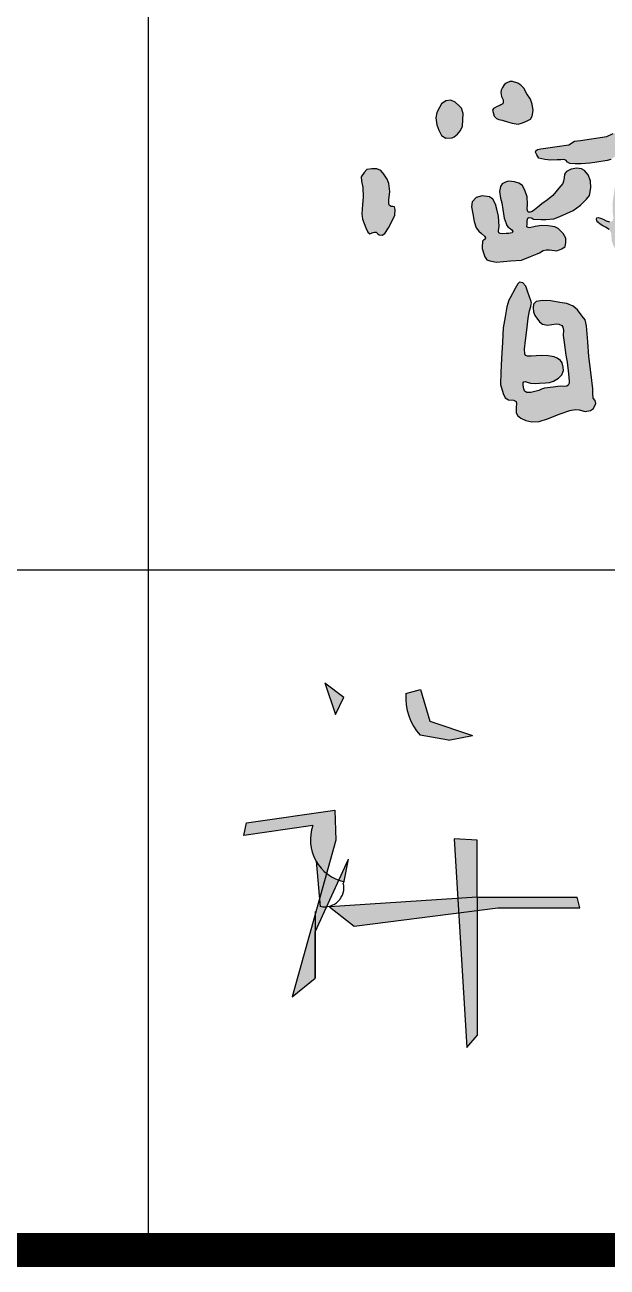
# Model space of a CAD drawing. Extents: x -409572 to -157272, y 600795 to 878326.
# Drawn here: x -338254 to -337397, y 853565 to 855391 of the extents above; entities that cross this region are included whole.
import ezdxf

# ---------------------------------------------------------------- set-up
doc = ezdxf.new("R2010")
doc.units = 0
doc.header["$LTSCALE"] = 1000
doc.header["$MEASUREMENT"] = 0
doc.layers.get('0').update_dxf_attribs({"linetype": 'CONTINUOUS'})
doc.layers.add('PP-PM-TK', color=7, linetype='CONTINUOUS')
doc.layers.add('PUB_TITLE', color=4, linetype='CONTINUOUS')

msp = doc.modelspace()

# ---------------------------------------------------------------- hatches: boundary and pattern name
h = msp.add_hatch(color=7)
h.paths.add_polyline_path([(-337433.9, 854962.9), (-337440.8, 854971.8), (-337447.5, 854977.5), (-337456.8, 854981.2), (-337466.8, 854982.9), (-337480.2, 854985.3), (-337491.9, 854985.5), (-337501.6, 854984.3), (-337505.5, 854980.3), (-337506.1, 854975), (-337505.5, 854968.9), (-337503.7, 854963.9), (-337501, 854959.8), (-337496.9, 854954.5), (-337492.2, 854950.8), (-337485.3, 854949.5), (-337478.9, 854950.5), (-337472.1, 854951.2), (-337468.4, 854950.9), (-337463.9, 854949.1), (-337462.3, 854946.4), (-337461.5, 854942), (-337461.9, 854934.3), (-337460.4, 854923.8), (-337458, 854905.5), (-337456.2, 854895), (-337454.2, 854877.8), (-337453.2, 854867.3), (-337453.4, 854864.3), (-337454.5, 854861.4), (-337456.7, 854859.9), (-337460.7, 854859.2), (-337466.6, 854859.6), (-337476.6, 854858.2), (-337489.3, 854857.1), (-337493.9, 854855.5), (-337498, 854853.4), (-337503.8, 854852.1), (-337509.8, 854850.7), (-337515.4, 854850.6), (-337517.9, 854851.9), (-337519.1, 854853.1), (-337520.1, 854855.8), (-337520.7, 854861.1), (-337520.8, 854864.9), (-337520, 854866.2), (-337518.1, 854866.5), (-337515, 854865.5), (-337510, 854864.1), (-337503.1, 854863.7), (-337496.6, 854864.1), (-337488.1, 854864.8), (-337482.2, 854865.3), (-337476.3, 854867.3), (-337468.7, 854871.6), (-337464.1, 854876.6), (-337461.7, 854883), (-337461.8, 854887.6), (-337463.6, 854894.1), (-337465.9, 854897.3), (-337470.7, 854901.1), (-337475.3, 854903), (-337484.3, 854904.3), (-337494.5, 854904.7), (-337509.2, 854903.8), (-337514.5, 854904.1), (-337517.5, 854905.1), (-337518.5, 854907.4), (-337519.1, 854914.1), (-337517.5, 854926.8), (-337515.6, 854941.9), (-337513.5, 854959.9), (-337511.4, 854970.7), (-337509.8, 854977.1), (-337509.1, 854980.4), (-337508.7, 854982.2), (-337508.9, 854983.3), (-337509.1, 854984.3), (-337513.8, 854998.2), (-337517.1, 855007), (-337521.5, 855011.9), (-337526.1, 855012.6), (-337528.9, 855010.3), (-337532.4, 855003.6), (-337539.9, 854989.9), (-337542, 854986.1), (-337544.8, 854976.4), (-337547.3, 854961.7), (-337550.2, 854945.7), (-337551.3, 854924.7), (-337552.8, 854900.3), (-337553.7, 854879.8), (-337554.1, 854862.2), (-337550.5, 854849.1), (-337547.5, 854842.7), (-337542.5, 854839.7), (-337535.3, 854839), (-337531.4, 854837.3), (-337530.8, 854833.7), (-337531, 854828.8), (-337531, 854821.2), (-337529, 854816.5), (-337524.1, 854812.6), (-337516.8, 854809.4), (-337508, 854807.6), (-337497.1, 854808.1), (-337484.9, 854811.7), (-337466.3, 854819.2), (-337452.2, 854823.9), (-337444.3, 854825.7), (-337438.6, 854825.1), (-337429.7, 854822.6), (-337421.9, 854824.1), (-337417.2, 854827.2), (-337413.9, 854834.4), (-337414.9, 854838.8), (-337418, 854842.4), (-337418.5, 854849.5), (-337418.5, 854855.8), (-337421.1, 854880.5), (-337424.1, 854903.2), (-337425.5, 854924.9), (-337427.7, 854948.5), (-337429.8, 854957.2)])
h.paths.add_polyline_path([(-337458.3, 855077.6), (-337462.1, 855084.3), (-337469.4, 855091.6), (-337474.5, 855094.2), (-337484.1, 855095.7), (-337493.8, 855095.8), (-337503.3, 855094.6), (-337511.3, 855092.6), (-337513.7, 855093), (-337515.5, 855093.9), (-337515.2, 855097.8), (-337515.1, 855103.3), (-337513.9, 855106.7), (-337511.8, 855107.6), (-337508.5, 855107.1), (-337505.5, 855105.4), (-337494.2, 855104.8), (-337486.8, 855104.7), (-337475.6, 855105.6), (-337467, 855109), (-337447.4, 855118.2), (-337436.5, 855125.9), (-337427.6, 855134.9), (-337423.4, 855140), (-337421.2, 855151.2), (-337422, 855161.5), (-337425.3, 855170.6), (-337430.4, 855176.7), (-337434.9, 855179.5), (-337441.8, 855180.4), (-337450.3, 855178.9), (-337457, 855175.2), (-337460, 855171.4), (-337460.7, 855166), (-337461.4, 855161.1), (-337462.5, 855157.6), (-337468.6, 855151), (-337477.2, 855140.1), (-337485, 855133.5), (-337493.5, 855127.8), (-337499.4, 855123), (-337504.2, 855118.8), (-337507.4, 855116.7), (-337510.7, 855115.4), (-337513.5, 855115.5), (-337514.2, 855116.5), (-337515, 855120), (-337514.7, 855127.2), (-337515.2, 855137.9), (-337517.7, 855146.4), (-337521.7, 855154.6), (-337527.2, 855158.4), (-337533.5, 855160.4), (-337542.4, 855161.1), (-337546.9, 855159.7), (-337551.6, 855157), (-337554.1, 855153.3), (-337555.6, 855146), (-337554.2, 855136.3), (-337552.1, 855129.3), (-337551, 855119.5), (-337549, 855106.7), (-337546, 855098.9), (-337544.9, 855096), (-337542.8, 855093.7), (-337540, 855091.4), (-337537.5, 855089.8), (-337536.3, 855087), (-337537.2, 855085.4), (-337539.9, 855084.5), (-337542.1, 855084.3), (-337545.9, 855084.1), (-337551.3, 855083.9), (-337554.9, 855084), (-337556.9, 855085), (-337557.1, 855087.7), (-337556.6, 855092.3), (-337556.1, 855094.4), (-337557.2, 855109.8), (-337559.4, 855119.8), (-337561.7, 855127.2), (-337565.5, 855134.7), (-337570.3, 855137.9), (-337581.2, 855139.4), (-337589.9, 855137.2), (-337595.9, 855130.9), (-337596.8, 855123.4), (-337595.1, 855113.1), (-337593, 855101.9), (-337590.1, 855092.4), (-337586.1, 855087.5), (-337582.2, 855084.2), (-337577.9, 855080.3), (-337576.1, 855078.1), (-337576.9, 855075.9), (-337579.3, 855074.5), (-337580.5, 855073.1), (-337580.9, 855070.4), (-337581.4, 855066.6), (-337581.3, 855062.2), (-337579, 855055.9), (-337577.1, 855049.8), (-337574.4, 855045.6), (-337569.7, 855044.1), (-337560.3, 855042.3), (-337539.7, 855043.9), (-337523.4, 855045), (-337510.3, 855050.3), (-337500.2, 855054.2), (-337496.7, 855055.9), (-337491.6, 855059.1), (-337487.2, 855060.4), (-337482.2, 855060), (-337471.3, 855058.8), (-337463.9, 855061.5), (-337459, 855065.3), (-337457.9, 855070.6)])
h.paths.add_polyline_path([(-337334.1, 855214.1), (-337336.2, 855224), (-337342.9, 855230.4), (-337351.8, 855232.3), (-337367.4, 855233.2), (-337378.2, 855233.4), (-337388.3, 855231.1), (-337398, 855226.8), (-337436.5, 855220.9), (-337445.2, 855219.8), (-337453.7, 855214.6), (-337495.1, 855208.8), (-337497.1, 855208.2), (-337499.8, 855207.5), (-337502, 855205.6), (-337502.7, 855203.9), (-337500.9, 855199.7), (-337498, 855194.8), (-337488.9, 855192.9), (-337480.1, 855192.2), (-337470.8, 855192.4), (-337465.5, 855192.7), (-337460.9, 855193.1), (-337457.9, 855191.9), (-337455.6, 855189.2), (-337452.4, 855187.1), (-337444.6, 855186.7), (-337435.3, 855186.7), (-337423, 855187.4), (-337415.4, 855188.6), (-337397.4, 855191.3), (-337391.8, 855193.1), (-337387.1, 855196.5), (-337382.4, 855199), (-337378.1, 855199.6), (-337375.5, 855199.2), (-337374, 855196), (-337373.7, 855190.7), (-337375.1, 855187.4), (-337379.1, 855180.8), (-337382.9, 855172.7), (-337386.8, 855147.1), (-337389.1, 855130.8), (-337389, 855114.1), (-337388.1, 855106.8), (-337389.4, 855102.8), (-337390.6, 855101.8), (-337393.9, 855101.5), (-337398.9, 855103), (-337403.3, 855105.2), (-337406.9, 855106.8), (-337410.3, 855107.7), (-337412.4, 855107.2), (-337412.9, 855105.4), (-337412.5, 855103), (-337410.9, 855100.7), (-337407.7, 855097.8), (-337403.7, 855095.3), (-337399.7, 855093.4), (-337394.3, 855090), (-337392.6, 855087.5), (-337391.1, 855084.4), (-337390.8, 855074.6), (-337388.4, 855067.1), (-337385.5, 855062.1), (-337379.5, 855059.2), (-337372.1, 855058.4), (-337364.3, 855060), (-337359.3, 855062.2), (-337355.3, 855065.9), (-337354.3, 855071.4), (-337354.3, 855077.7), (-337355.9, 855087.1), (-337356.3, 855095), (-337356.8, 855107.6), (-337355.9, 855120.6), (-337354, 855139.6), (-337353.5, 855149.8), (-337352.7, 855156.2), (-337349, 855166.1), (-337344.3, 855183), (-337341.9, 855192.5), (-337335.7, 855204.9)])
h.paths.add_polyline_path([(-337506, 855265.1), (-337507.6, 855274.4), (-337510.2, 855281.5), (-337515.6, 855289.5), (-337520, 855298.1), (-337524.2, 855302.2), (-337528.8, 855305.3), (-337536.4, 855307.6), (-337540.3, 855307.6), (-337545.7, 855305.2), (-337548.7, 855302.6), (-337551.3, 855299), (-337553.1, 855295.1), (-337553.5, 855291.3), (-337552.8, 855285.7), (-337550.5, 855280.5), (-337550.1, 855277.4), (-337551, 855275), (-337553.6, 855273.2), (-337555.2, 855272.5), (-337559.3, 855270.9), (-337564.4, 855268.1), (-337566, 855265.5), (-337565.1, 855262), (-337563.3, 855256.5), (-337560, 855253.4), (-337556.5, 855251.8), (-337551.8, 855250.7), (-337543.8, 855248.2), (-337536.9, 855246.5), (-337528, 855245.1), (-337521.6, 855246.7), (-337515.9, 855249.2), (-337510, 855252.2), (-337507.7, 855256.9)])
h.paths.add_polyline_path([(-337609.6, 855251.4), (-337609.3, 855260.8), (-337611.6, 855268.6), (-337615.1, 855271.8), (-337620.8, 855277.3), (-337627.5, 855280.3), (-337634.8, 855279.3), (-337641, 855274.8), (-337644, 855269.3), (-337647.9, 855262.1), (-337649.3, 855254.4), (-337648.1, 855244), (-337645.1, 855236.2), (-337641, 855228.2), (-337634.6, 855224.5), (-337625.4, 855224.8), (-337622.3, 855226.1), (-337619.8, 855228.5), (-337617.6, 855230.3), (-337613.2, 855235.5), (-337610.2, 855242.2)])
h.paths.add_polyline_path([(-337717.4, 855125.5), (-337718.5, 855127.2), (-337718.5, 855131.5), (-337718.3, 855133.6), (-337717.2, 855146.1), (-337718.3, 855157.7), (-337720.7, 855164.2), (-337726, 855171.6), (-337730.3, 855176.9), (-337736, 855179.5), (-337743.4, 855179.5), (-337750.9, 855178.1), (-337755, 855174), (-337759.1, 855167.3), (-337758.9, 855161), (-337756.6, 855151.8), (-337756.3, 855137.5), (-337757.1, 855126.7), (-337758.1, 855113), (-337757.3, 855105.1), (-337752.4, 855092.4), (-337749.5, 855086.3), (-337746.3, 855083.7), (-337743.1, 855085), (-337741.3, 855085.9), (-337739.4, 855086.4), (-337736.9, 855086.2), (-337735.2, 855084.4), (-337732.8, 855082.3), (-337728.1, 855081.9), (-337724.5, 855084.1), (-337719.2, 855092.6), (-337713.4, 855103), (-337709.6, 855111.4), (-337709.2, 855119.4), (-337710.3, 855123.4), (-337712.4, 855123.8), (-337715.2, 855124.1)])
h = msp.add_hatch(color=7)
h.paths.add_polyline_path([(-337784.6, 854402.5), (-337812.6, 854423.5), (-337797, 854377.4)])
h.paths.add_polyline_path([(-337441.6, 854108.5), (-337588.6, 854108.5), (-337588.6, 854088.9), (-337558, 854092.8), (-337437.7, 854092.8)])
h.paths.add_polyline_path([(-337588.6, 854192.5), (-337622.3, 854194.3), (-337616.9, 854106.7), (-337588.6, 854108.5)])
h.paths.add_polyline_path([(-337615.6, 854085.5), (-337616.9, 854106.7), (-337805.6, 854094.5), (-337769.5, 854065.9)])
h.paths.add_polyline_path([(-337588.6, 854088.9), (-337615.6, 854085.5), (-337603.6, 853887.7), (-337588.6, 853905.5)])
h.paths.add_polyline_path([(-337588.6, 854108.5), (-337616.9, 854106.7), (-337615.6, 854085.5), (-337588.6, 854088.9)])
h.paths.add_polyline_path([(-337826.6, 854057.6), (-337826.6, 854084.5), (-337860.7, 853962.3), (-337826.6, 853989.5)])
msp.add_hatch(color=7).paths.add_polyline_path([(-337658.4, 854367.3), (-337672, 854414), (-337693.3, 854407.8, 0.201495), (-337672.4, 854346.7), (-337630.6, 854339.5), (-337595.6, 854346.5)])
h = msp.add_hatch(color=7)
h.paths.add_polyline_path([(-337796.5, 854192.3), (-337798.1, 854236.3), (-337927.7, 854217.8), (-337931.6, 854199.5), (-337830.3, 854214, 0.316502), (-337810.1, 854143.5)])
h.paths.add_polyline_path([(-337810.1, 854143.5, -0.093478), (-337825.4, 854161.5), (-337820.6, 854105.9)])
h = msp.add_hatch(color=7)
h.paths.add_polyline_path([(-337791.9, 854133.3, -0.082397), (-337810.1, 854143.5), (-337820.6, 854105.9), (-337819.7, 854095.4, 0.090989), (-337809.6, 854094.7)])
h.paths.add_polyline_path([(-337809.6, 854094.7, -0.090989), (-337819.7, 854095.4), (-337820.6, 854105.9), (-337826.6, 854084.5), (-337826.6, 854057.6)])
h.paths.add_polyline_path([(-337777.6, 854164.5), (-337791.9, 854133.3, 0.031194), (-337784.3, 854131)])

# ---------------------------------------------------------------- linework, layer by layer
for points in [[(-337553.5, 855291.3), (-337552.8, 855285.7), (-337550.5, 855280.5), (-337550.1, 855277.4), (-337551, 855275), (-337553.6, 855273.2), (-337555.2, 855272.5), (-337559.3, 855270.9), (-337564.4, 855268.1), (-337566, 855265.5), (-337565.1, 855262), (-337563.3, 855256.5), (-337560, 855253.4), (-337556.5, 855251.8), (-337551.8, 855250.7), (-337543.8, 855248.2), (-337536.9, 855246.5), (-337528, 855245.1), (-337521.6, 855246.7), (-337515.9, 855249.2), (-337510, 855252.2), (-337507.7, 855256.9), (-337506, 855265.1), (-337507.6, 855274.4), (-337510.2, 855281.5), (-337515.6, 855289.5), (-337520, 855298.1), (-337524.2, 855302.2), (-337528.8, 855305.3), (-337536.4, 855307.6), (-337540.3, 855307.6), (-337545.7, 855305.2), (-337548.7, 855302.6), (-337551.3, 855299), (-337553.1, 855295.1), (-337553.5, 855291.3)], [(-337391.8, 855193.1), (-337397.4, 855191.3), (-337415.4, 855188.6), (-337423, 855187.4), (-337435.3, 855186.7), (-337444.6, 855186.7), (-337452.4, 855187.1), (-337455.6, 855189.2), (-337457.9, 855191.9), (-337460.9, 855193.1), (-337465.5, 855192.7), (-337470.8, 855192.4), (-337480.1, 855192.2), (-337488.9, 855192.9), (-337498, 855194.8), (-337500.9, 855199.7), (-337502.7, 855203.9), (-337502, 855205.6), (-337499.8, 855207.5), (-337497.1, 855208.2), (-337495.1, 855208.8), (-337453.7, 855214.6), (-337445.2, 855219.8), (-337436.5, 855220.9), (-337398, 855226.8), (-337388.3, 855231.1)], [(-337394.3, 855090), (-337399.7, 855093.4), (-337403.7, 855095.3), (-337407.7, 855097.8), (-337410.9, 855100.7), (-337412.5, 855103), (-337412.9, 855105.4), (-337412.4, 855107.2), (-337410.3, 855107.7), (-337406.9, 855106.8), (-337403.3, 855105.2), (-337398.9, 855103), (-337393.9, 855101.5)]]:
    msp.add_lwpolyline(points)
for points in [[(-337617.6, 855230.3), (-337613.2, 855235.5), (-337610.2, 855242.2), (-337609.6, 855251.4), (-337609.3, 855260.8), (-337611.6, 855268.6), (-337615.1, 855271.8), (-337620.8, 855277.3), (-337627.5, 855280.3), (-337634.8, 855279.3), (-337641, 855274.8), (-337644, 855269.3), (-337647.9, 855262.1), (-337649.3, 855254.4), (-337648.1, 855244), (-337645.1, 855236.2), (-337641, 855228.2), (-337634.6, 855224.5), (-337625.4, 855224.8), (-337622.3, 855226.1), (-337619.8, 855228.5)], [(-337718.3, 855133.6), (-337717.2, 855146.1), (-337718.3, 855157.7), (-337720.7, 855164.2), (-337726, 855171.6), (-337730.3, 855176.9), (-337736, 855179.5), (-337743.4, 855179.5), (-337750.9, 855178.1), (-337755, 855174), (-337759.1, 855167.3), (-337758.9, 855161), (-337756.6, 855151.8), (-337756.3, 855137.5), (-337757.1, 855126.7), (-337758.1, 855113), (-337757.3, 855105.1), (-337752.4, 855092.4), (-337749.5, 855086.3), (-337746.3, 855083.7), (-337743.1, 855085), (-337741.3, 855085.9), (-337739.4, 855086.4), (-337736.9, 855086.2), (-337735.2, 855084.4), (-337732.8, 855082.3), (-337728.1, 855081.9), (-337724.5, 855084.1), (-337719.2, 855092.6), (-337713.4, 855103), (-337709.6, 855111.4), (-337709.2, 855119.4), (-337710.3, 855123.4), (-337712.4, 855123.8), (-337715.2, 855124.1), (-337717.4, 855125.5), (-337718.5, 855127.2), (-337718.5, 855131.5)], [(-337556.1, 855094.4), (-337557.2, 855109.8), (-337559.4, 855119.8), (-337561.7, 855127.2), (-337565.5, 855134.7), (-337570.3, 855137.9), (-337581.2, 855139.4), (-337589.9, 855137.2), (-337595.9, 855130.9), (-337596.8, 855123.4), (-337595.1, 855113.1), (-337593, 855101.9), (-337590.1, 855092.4), (-337586.1, 855087.5), (-337582.2, 855084.2), (-337577.9, 855080.3), (-337576.1, 855078.1), (-337576.9, 855075.9), (-337579.3, 855074.5), (-337580.5, 855073.1), (-337580.9, 855070.4), (-337581.4, 855066.6), (-337581.3, 855062.2), (-337579, 855055.9), (-337577.1, 855049.8), (-337574.4, 855045.6), (-337569.7, 855044.1), (-337560.3, 855042.3), (-337539.7, 855043.9), (-337523.4, 855045), (-337510.3, 855050.3), (-337500.2, 855054.2), (-337496.7, 855055.9), (-337491.6, 855059.1), (-337487.2, 855060.4), (-337482.2, 855060), (-337471.3, 855058.8), (-337463.9, 855061.5), (-337459, 855065.3), (-337457.9, 855070.6), (-337458.3, 855077.6), (-337462.1, 855084.3), (-337469.4, 855091.6), (-337474.5, 855094.2), (-337484.1, 855095.7), (-337493.8, 855095.8), (-337503.3, 855094.6), (-337511.3, 855092.6), (-337513.7, 855093), (-337515.5, 855093.9), (-337515.2, 855097.8), (-337515.1, 855103.3), (-337513.9, 855106.7), (-337511.8, 855107.6), (-337508.5, 855107.1), (-337505.5, 855105.4), (-337494.2, 855104.8), (-337486.8, 855104.7), (-337475.6, 855105.6), (-337467, 855109), (-337447.4, 855118.2), (-337436.5, 855125.9), (-337427.6, 855134.9), (-337423.4, 855140), (-337421.2, 855151.2), (-337422, 855161.5), (-337425.3, 855170.6), (-337430.4, 855176.7), (-337434.9, 855179.5), (-337441.8, 855180.4), (-337450.3, 855178.9), (-337457, 855175.2), (-337460, 855171.4), (-337460.7, 855166), (-337461.4, 855161.1), (-337462.5, 855157.6), (-337468.6, 855151), (-337477.2, 855140.1), (-337485, 855133.5), (-337493.5, 855127.8), (-337499.4, 855123), (-337504.2, 855118.8), (-337507.4, 855116.7), (-337510.7, 855115.4), (-337513.5, 855115.5), (-337514.2, 855116.5), (-337515, 855120), (-337514.7, 855127.2), (-337515.2, 855137.9), (-337517.7, 855146.4), (-337521.7, 855154.6), (-337527.2, 855158.4), (-337533.5, 855160.4), (-337542.4, 855161.1), (-337546.9, 855159.7), (-337551.6, 855157), (-337554.1, 855153.3), (-337555.6, 855146), (-337554.2, 855136.3), (-337552.1, 855129.3), (-337551, 855119.5), (-337549, 855106.7), (-337546, 855098.9), (-337544.9, 855096), (-337542.8, 855093.7), (-337540, 855091.4), (-337537.5, 855089.8), (-337536.3, 855087), (-337537.2, 855085.4), (-337539.9, 855084.5), (-337542.1, 855084.3), (-337545.9, 855084.1), (-337551.3, 855083.9), (-337554.9, 855084), (-337556.9, 855085), (-337557.1, 855087.7), (-337556.6, 855092.3)], [(-337509.1, 854984.3), (-337513.8, 854998.2), (-337517.1, 855007), (-337521.5, 855011.9), (-337526.1, 855012.6), (-337528.9, 855010.3), (-337532.4, 855003.6), (-337539.9, 854989.9), (-337542, 854986.1), (-337544.8, 854976.4), (-337547.3, 854961.7), (-337550.2, 854945.7), (-337551.3, 854924.7), (-337552.8, 854900.3), (-337553.7, 854879.8), (-337554.1, 854862.2), (-337550.5, 854849.1), (-337547.5, 854842.7), (-337542.5, 854839.7), (-337535.3, 854839), (-337531.4, 854837.3), (-337530.8, 854833.7), (-337531, 854828.8), (-337531, 854821.2), (-337529, 854816.5), (-337524.1, 854812.6), (-337516.8, 854809.4), (-337508, 854807.6), (-337497.1, 854808.1), (-337484.9, 854811.7), (-337466.3, 854819.2), (-337452.2, 854823.9), (-337444.3, 854825.7), (-337438.6, 854825.1), (-337429.7, 854822.6), (-337421.9, 854824.1), (-337417.2, 854827.2), (-337413.9, 854834.4), (-337414.9, 854838.8), (-337418, 854842.4), (-337418.5, 854849.5), (-337418.5, 854855.8), (-337421.1, 854880.5), (-337424.1, 854903.2), (-337425.5, 854924.9), (-337427.7, 854948.5), (-337429.8, 854957.2), (-337433.9, 854962.9), (-337440.8, 854971.8), (-337447.5, 854977.5), (-337456.8, 854981.2), (-337466.8, 854982.9), (-337480.2, 854985.3), (-337491.9, 854985.5), (-337501.6, 854984.3), (-337505.5, 854980.3), (-337506.1, 854975), (-337505.5, 854968.9), (-337503.7, 854963.9), (-337501, 854959.8), (-337496.9, 854954.5), (-337492.2, 854950.8), (-337485.3, 854949.5), (-337478.9, 854950.5), (-337472.1, 854951.2), (-337468.4, 854950.9), (-337463.9, 854949.1), (-337462.3, 854946.4), (-337461.5, 854942), (-337461.9, 854934.3), (-337460.4, 854923.8), (-337458, 854905.5), (-337456.2, 854895), (-337454.2, 854877.8), (-337453.2, 854867.3), (-337453.4, 854864.3), (-337454.5, 854861.4), (-337456.7, 854859.9), (-337460.7, 854859.2), (-337466.6, 854859.6), (-337476.6, 854858.2), (-337489.3, 854857.1), (-337493.9, 854855.5), (-337498, 854853.4), (-337503.8, 854852.1), (-337509.8, 854850.7), (-337515.4, 854850.6), (-337517.9, 854851.9), (-337519.1, 854853.1), (-337520.1, 854855.8), (-337520.7, 854861.1), (-337520.8, 854864.9), (-337520, 854866.2), (-337518.1, 854866.5), (-337515, 854865.5), (-337510, 854864.1), (-337503.1, 854863.7), (-337496.6, 854864.1), (-337488.1, 854864.8), (-337482.2, 854865.3), (-337476.3, 854867.3), (-337468.7, 854871.6), (-337464.1, 854876.6), (-337461.7, 854883), (-337461.8, 854887.6), (-337463.6, 854894.1), (-337465.9, 854897.3), (-337470.7, 854901.1), (-337475.3, 854903), (-337484.3, 854904.3), (-337494.5, 854904.7), (-337509.2, 854903.8), (-337514.5, 854904.1), (-337517.5, 854905.1), (-337518.5, 854907.4), (-337519.1, 854914.1), (-337517.5, 854926.8), (-337515.6, 854941.9), (-337513.5, 854959.9), (-337511.4, 854970.7), (-337509.8, 854977.1), (-337509.1, 854980.4), (-337508.7, 854982.2), (-337508.9, 854983.3)]]:
    msp.add_lwpolyline(points, close=True)
at = {"color": 7}
for points in [[(-337812.6, 854423.5), (-337797, 854377.4), (-337784.6, 854402.5)], [(-337693.3, 854407.8), (-337672, 854414), (-337658.4, 854367.3), (-337595.6, 854346.5)], [(-337931.6, 854199.5), (-337927.7, 854217.8), (-337798.1, 854236.3), (-337796.5, 854192.3), (-337860.7, 853962.3), (-337826.6, 853989.5), (-337826.6, 854057.6), (-337777.6, 854164.5)], [(-337588.6, 854192.5), (-337622.3, 854194.3), (-337603.6, 853887.7), (-337588.6, 853905.5)], [(-337805.6, 854094.5), (-337769.5, 854065.9), (-337558, 854092.8), (-337437.7, 854092.8), (-337441.6, 854108.5)]]:
    msp.add_lwpolyline(points, dxfattribs=at)
for points in [[(-337812.6, 854423.5, 0), (-337784.6, 854402.5, 0)], [(-337630.6, 854339.5, 0), (-337672.4, 854346.7, 0)], [(-337630.6, 854339.5, 0), (-337595.6, 854346.5, 0)], [(-337830.3, 854214, 0), (-337931.6, 854199.5, 0)], [(-337588.6, 854108.5, 0), (-337588.6, 854192.5, 0)], [(-337825.4, 854161.5, 0), (-337819.6, 854094.5, 0)], [(-337784.6, 854129.5, 0), (-337777.6, 854164.5, 0)], [(-337588.6, 854108.5, 0), (-337805.6, 854094.5, 0)], [(-337588.6, 854108.5, 0), (-337441.6, 854108.5, 0)], [(-337588.6, 854108.5, 0), (-337588.6, 853905.5, 0)], [(-337826.6, 854087.5, 0), (-337826.6, 853989.5, 0)]]:
    msp.add_polyline3d(points, dxfattribs=at)
for centre, radius, start, end in [((-337610.2, 854402.2), 83.3, 176.1421, 221.7113), ((-337770.1, 854193.2), 63.7, 160.9158, 257.184), ((-337812.6, 854122.5), 28, 255.964, 14.036)]:
    msp.add_arc(centre, radius, start, end, dxfattribs=at)
at = {"layer": 'PP-PM-TK', "color": 4, "const_width": 20}
msp.add_lwpolyline([(-341772, 853589.8), (-336272, 853589.8)], dxfattribs=at)
at = {"layer": 'PUB_TITLE', "color": 4}
for p, q in [((-338072.1, 853589.8), (-338072.1, 860589.8)), ((-341772, 854589.8), (-336272, 854589.8)), ((-341772, 853589.8), (-336272, 853589.8))]:
    msp.add_line(p, q, dxfattribs=at)
at = {"layer": 'PUB_TITLE', "color": 4, "const_width": 50}
msp.add_lwpolyline([(-341772, 853589.8), (-336272, 853589.8)], dxfattribs=at)

doc.saveas('drawing.dxf')
